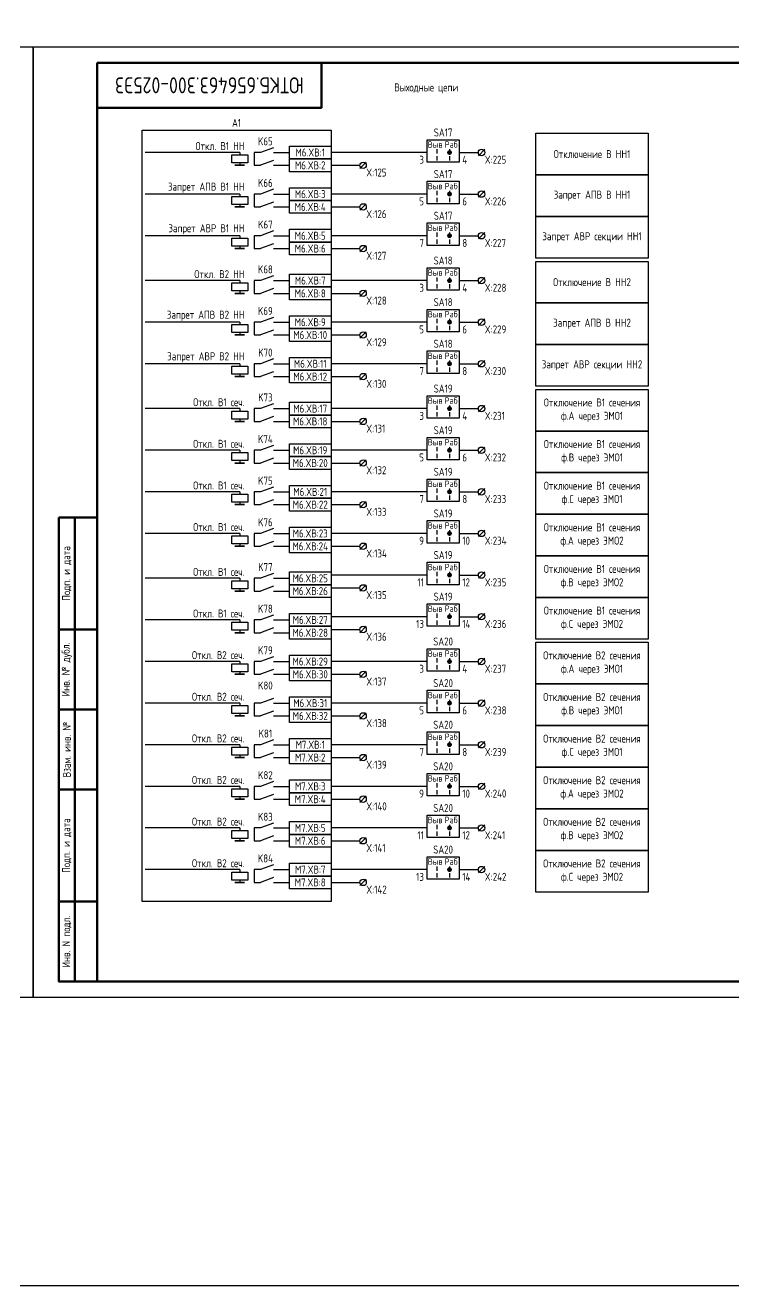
# Model space of a CAD drawing. Header units: millimetres. Extents: x -1036 to 3772, y -90 to 586.
# Drawn here: x 1677.5 to 1898.8, y -90 to 303.8 of the extents above; entities that cross this region are included whole.
import ezdxf

# ---------------------------------------------------------------- set-up
doc = ezdxf.new("R2010")
doc.units = ezdxf.units.MM
doc.styles.add('Gost_type_A', font='GOST_0.TTF')

# ---------------------------------------------------------------- blocks, each defined once
blk = doc.blocks.new('Формат_А3')
blk.add_lwpolyline([(-420, 297), (0, 297), (0, 0), (-420, 0)], close=True)
at = {"lineweight": 50}
blk.add_lwpolyline([(-400, 292), (-5, 292), (-5, 5), (-400, 5)], close=True, dxfattribs=at)
blk = doc.blocks.new('Штамп угловой верхний')
at = {"lineweight": 50}
blk.add_lwpolyline([(0, 0), (70, 0), (70, -14), (0, -14)], close=True, dxfattribs=at)
blk = doc.blocks.new('Штамп левый нижний')
at = {"lineweight": 50}
for points in [[(-12, 145), (-7, 145), (-7, 110), (-12, 110)], [(-7, 145), (0, 145), (0, 110), (-7, 110)], [(-12, 110), (-7, 110), (-7, 85), (-12, 85)], [(-7, 110), (0, 110), (0, 85), (-7, 85)], [(-12, 85), (-7, 85), (-7, 60), (-12, 60)], [(-7, 85), (0, 85), (0, 60), (-7, 60)], [(-12, 60), (-7, 60), (-7, 25), (-12, 25)], [(-7, 60), (0, 60), (0, 25), (-7, 25)], [(-12, 25), (-7, 25), (-7, 0), (-12, 0)], [(-7, 25), (0, 25), (0, 0), (-7, 0)]]:
    blk.add_lwpolyline(points, close=True, dxfattribs=at)
at = {"char_height": 2.5, "attachment_point": 5, "rotation": 90, "style": 'Gost_type_A'}
for s, insert, width in [('Подп. и дата', (-9.5, 127.5), 35), ('Инв. № дубл.', (-9.5, 97.5), 25), ('Взам. инв. №', (-9.5, 72.5), 25), ('Подп. и дата', (-9.5, 42.5), 35), ('Инв. N подл.', (-9.5, 12.5), 25)]:
    blk.add_mtext(s, dxfattribs=dict(at, insert=insert, width=width))
blk = doc.blocks.new('POINT')
at = {"const_width": 0.75}
blk.add_lwpolyline([(-0.375, 0, 1), (0.375, 0, 1)], format="xyb", close=True, dxfattribs=at)
blk = doc.blocks.new('Переключатель_положение')
for p, q in [((2, 1), (2, -0.34)), ((2, -1.14), (2, -2.49))]:
    blk.add_line(p, q)

msp = doc.modelspace()

# ---------------------------------------------------------------- linework, layer by layer
for p, q in [((1744.5, 264), (1715, 264)), ((1744.5, 264), (1744.5, 263.25)), ((1803, 264), (1773, 264)), ((1821.01, 265), (1819.01, 263)), ((1744.5, 260.75), (1744.5, 260)), ((1773, 260), (1782, 260)), ((1784.01, 261), (1782.01, 259)), ((1744.5, 251), (1715, 251)), ((1744.5, 251), (1744.5, 250.25)), ((1803, 251), (1773, 251)), ((1821.01, 252), (1819.01, 250)), ((1744.5, 247.75), (1744.5, 247)), ((1773, 247), (1782, 247)), ((1784.01, 248), (1782.01, 246)), ((1744.5, 238), (1715, 238)), ((1744.5, 238), (1744.5, 237.25)), ((1803, 238), (1773, 238)), ((1821.01, 239), (1819.01, 237)), ((1744.5, 234.75), (1744.5, 234)), ((1773, 234), (1782, 234)), ((1784.01, 235), (1782.01, 233)), ((1821.01, 225), (1819.01, 223)), ((1744.5, 224), (1715, 224)), ((1744.5, 224), (1744.5, 223.25)), ((1744.5, 220.75), (1744.5, 220)), ((1803, 224), (1773, 224)), ((1784.01, 221), (1782.01, 219)), ((1773, 220), (1782, 220)), ((1744.5, 211), (1715, 211)), ((1744.5, 211), (1744.5, 210.25)), ((1803, 211), (1773, 211)), ((1821.01, 212), (1819.01, 210)), ((1744.5, 207.75), (1744.5, 207)), ((1773, 207), (1782, 207)), ((1784.01, 208), (1782.01, 206)), ((1744.5, 198), (1715, 198)), ((1744.5, 198), (1744.5, 197.25)), ((1803, 198), (1773, 198)), ((1821.01, 199), (1819.01, 197)), ((1744.5, 194.75), (1744.5, 194)), ((1773, 194), (1782, 194)), ((1784.01, 195), (1782.01, 193)), ((1744.5, 184), (1715, 184)), ((1744.5, 184), (1744.5, 183.25)), ((1803, 184), (1773, 184)), ((1821.01, 185), (1819.01, 183)), ((1744.5, 180.75), (1744.5, 180)), ((1773, 180), (1782, 180)), ((1784.01, 181), (1782.01, 179)), ((1744.5, 171), (1715, 171)), ((1744.5, 171), (1744.5, 170.25)), ((1803, 171), (1773, 171)), ((1821.01, 172), (1819.01, 170)), ((1744.5, 167.75), (1744.5, 167)), ((1773, 167), (1782, 167)), ((1784.01, 168), (1782.01, 166)), ((1744.5, 158), (1715, 158)), ((1744.5, 158), (1744.5, 157.25)), ((1803, 158), (1773, 158)), ((1821.01, 159), (1819.01, 157)), ((1744.5, 154.75), (1744.5, 154)), ((1773, 154), (1782, 154)), ((1784.01, 155), (1782.01, 153)), ((1821.01, 146), (1819.01, 144)), ((1744.5, 145), (1715, 145)), ((1744.5, 145), (1744.5, 144.25)), ((1803, 145), (1773, 145)), ((1784.01, 142), (1782.01, 140)), ((1744.5, 141.75), (1744.5, 141)), ((1773, 141), (1782, 141)), ((1744.5, 131), (1715, 131)), ((1744.5, 131), (1744.5, 130.25)), ((1803, 132), (1773, 132)), ((1821.01, 133), (1819.01, 131)), ((1744.5, 127.75), (1744.5, 127)), ((1773, 128), (1782, 128)), ((1784.01, 129), (1782.01, 127)), ((1803, 119), (1773, 119)), ((1821.01, 120), (1819.01, 118)), ((1744.5, 118), (1715, 118)), ((1744.5, 118), (1744.5, 117.25)), ((1744.5, 114.75), (1744.5, 114)), ((1773, 115), (1782, 115)), ((1784.01, 116), (1782.01, 114)), ((1744.5, 105), (1715, 105)), ((1744.5, 105), (1744.5, 104.25)), ((1803, 105), (1773, 105)), ((1821.01, 106), (1819.01, 104)), ((1744.5, 101.75), (1744.5, 101)), ((1773, 101), (1782, 101)), ((1784.01, 102), (1782.01, 100)), ((1744.5, 92), (1715, 92)), ((1744.5, 92), (1744.5, 91.25)), ((1803, 92), (1773, 92)), ((1821.01, 93), (1819.01, 91)), ((1744.5, 88.75), (1744.5, 88)), ((1773, 88), (1782, 88)), ((1784.01, 89), (1782.01, 87)), ((1744.5, 79), (1715, 79)), ((1744.5, 79), (1744.5, 78.25)), ((1803, 79), (1773, 79)), ((1821.01, 80), (1819.01, 78)), ((1744.5, 75.75), (1744.5, 75)), ((1773, 75), (1782, 75)), ((1784.01, 76), (1782.01, 74)), ((1821.01, 67), (1819.01, 65)), ((1744.5, 66), (1715, 66)), ((1744.5, 66), (1744.5, 65.25)), ((1803, 66), (1773, 66)), ((1744.5, 62.75), (1744.5, 62)), ((1773, 62), (1782, 62)), ((1784.01, 63), (1782.01, 61)), ((1744.5, 53), (1715, 53)), ((1744.5, 53), (1744.5, 52.25)), ((1803, 53), (1773, 53)), ((1821.01, 54), (1819.01, 52)), ((1744.5, 49.75), (1744.5, 49)), ((1773, 49), (1782, 49)), ((1784.01, 50), (1782.01, 48)), ((1744.5, 40), (1715, 40)), ((1744.5, 40), (1744.5, 39.25)), ((1803, 40), (1773, 40)), ((1821.01, 41), (1819.01, 39)), ((1744.5, 36.75), (1744.5, 36)), ((1773, 36), (1782, 36)), ((1784.01, 37), (1782.01, 35))]:
    msp.add_line(p, q)
at = {"ltscale": 1.08}
for p, q in [((1751, 264), (1749, 264)), ((1749, 264), (1749, 260)), ((1755, 264), (1760, 264)), ((1749, 260), (1751, 260)), ((1755, 260), (1760, 260)), ((1751, 251), (1749, 251)), ((1749, 251), (1749, 247)), ((1755, 251), (1760, 251)), ((1749, 247), (1751, 247)), ((1755, 247), (1760, 247)), ((1751, 238), (1749, 238)), ((1749, 238), (1749, 234)), ((1755, 238), (1760, 238)), ((1749, 234), (1751, 234)), ((1755, 234), (1760, 234)), ((1751, 224), (1749, 224)), ((1749, 224), (1749, 220)), ((1755, 224), (1760, 224)), ((1749, 220), (1751, 220)), ((1755, 220), (1760, 220)), ((1751, 211), (1749, 211)), ((1749, 211), (1749, 207)), ((1755, 211), (1760, 211)), ((1749, 207), (1751, 207)), ((1755, 207), (1760, 207)), ((1751, 198), (1749, 198)), ((1749, 198), (1749, 194)), ((1755, 198), (1760, 198)), ((1749, 194), (1751, 194)), ((1755, 194), (1760, 194)), ((1751, 184), (1749, 184)), ((1749, 184), (1749, 180)), ((1755, 184), (1760, 184)), ((1749, 180), (1751, 180)), ((1755, 180), (1760, 180)), ((1751, 171), (1749, 171)), ((1749, 171), (1749, 167)), ((1755, 171), (1760, 171)), ((1749, 167), (1751, 167)), ((1755, 167), (1760, 167)), ((1751, 158), (1749, 158)), ((1749, 158), (1749, 154)), ((1755, 158), (1760, 158)), ((1749, 154), (1751, 154)), ((1755, 154), (1760, 154)), ((1751, 145), (1749, 145)), ((1749, 145), (1749, 141)), ((1755, 145), (1760, 145)), ((1749, 141), (1751, 141)), ((1755, 141), (1760, 141)), ((1751, 131), (1749, 131)), ((1749, 131), (1749, 127)), ((1755, 131), (1760, 131)), ((1749, 127), (1751, 127)), ((1755, 127), (1760, 127)), ((1751, 118), (1749, 118)), ((1749, 118), (1749, 114)), ((1755, 118), (1760, 118)), ((1749, 114), (1751, 114)), ((1755, 114), (1760, 114)), ((1751, 105), (1749, 105)), ((1749, 105), (1749, 101)), ((1755, 105), (1760, 105)), ((1749, 101), (1751, 101)), ((1755, 101), (1760, 101)), ((1751, 92), (1749, 92)), ((1749, 92), (1749, 88)), ((1755, 92), (1760, 92)), ((1749, 88), (1751, 88)), ((1755, 88), (1760, 88)), ((1751, 79), (1749, 79)), ((1749, 79), (1749, 75)), ((1755, 79), (1760, 79)), ((1749, 75), (1751, 75)), ((1755, 75), (1760, 75)), ((1751, 66), (1749, 66)), ((1749, 66), (1749, 62)), ((1755, 66), (1760, 66)), ((1749, 62), (1751, 62)), ((1755, 62), (1760, 62)), ((1751, 53), (1749, 53)), ((1749, 53), (1749, 49)), ((1755, 53), (1760, 53)), ((1749, 49), (1751, 49)), ((1755, 49), (1760, 49)), ((1751, 40), (1749, 40)), ((1749, 40), (1749, 36)), ((1755, 40), (1760, 40)), ((1749, 36), (1751, 36)), ((1755, 36), (1760, 36))]:
    msp.add_line(p, q, dxfattribs=at)
at = {"ltscale": 4.32}
for p, q in [((1755, 265.5), (1751, 264)), ((1755, 261.5), (1751, 260)), ((1755, 252.5), (1751, 251)), ((1755, 248.5), (1751, 247)), ((1755, 239.5), (1751, 238)), ((1755, 235.5), (1751, 234)), ((1755, 225.5), (1751, 224)), ((1755, 221.5), (1751, 220)), ((1755, 212.5), (1751, 211)), ((1755, 208.5), (1751, 207)), ((1755, 199.5), (1751, 198)), ((1755, 195.5), (1751, 194)), ((1755, 185.5), (1751, 184)), ((1755, 181.5), (1751, 180)), ((1755, 172.5), (1751, 171)), ((1755, 168.5), (1751, 167)), ((1755, 159.5), (1751, 158)), ((1755, 155.5), (1751, 154)), ((1755, 146.5), (1751, 145)), ((1755, 142.5), (1751, 141)), ((1755, 132.5), (1751, 131)), ((1755, 128.5), (1751, 127)), ((1755, 119.5), (1751, 118)), ((1755, 115.5), (1751, 114)), ((1755, 106.5), (1751, 105)), ((1755, 102.5), (1751, 101)), ((1755, 93.5), (1751, 92)), ((1755, 89.5), (1751, 88)), ((1755, 80.5), (1751, 79)), ((1755, 76.5), (1751, 75)), ((1755, 67.5), (1751, 66)), ((1755, 63.5), (1751, 62)), ((1755, 54.5), (1751, 53)), ((1755, 50.5), (1751, 49)), ((1755, 41.5), (1751, 40)), ((1755, 37.5), (1751, 36))]:
    msp.add_line(p, q, dxfattribs=at)
at = {"ltscale": 4}
for p, q in [((1813, 264), (1819.01, 264)), ((1813, 251), (1819.01, 251)), ((1813, 238), (1819.01, 238)), ((1813, 224), (1819.01, 224)), ((1813, 211), (1819.01, 211)), ((1813, 198), (1819.01, 198)), ((1813, 184), (1819.01, 184)), ((1813, 171), (1819.01, 171)), ((1813, 158), (1819.01, 158)), ((1813, 145), (1819.01, 145)), ((1813, 132), (1819.01, 132)), ((1813, 119), (1819.01, 119)), ((1813, 105), (1819.01, 105)), ((1813, 92), (1819.01, 92)), ((1813, 79), (1819.01, 79)), ((1813, 66), (1819.01, 66)), ((1813, 53), (1819.01, 53)), ((1813, 40), (1819.01, 40))]:
    msp.add_line(p, q, dxfattribs=at)
for points in [[(-1036, 586), (3772, 586), (3772, -90), (-1036, -90)], [(1714, 271), (1773, 271), (1773, 30), (1714, 30)], [(1803, 268), (1813, 268), (1813, 261), (1803, 261)], [(1837, 270), (1872, 270), (1872, 257), (1837, 257)], [(1760, 266), (1773, 266), (1773, 262), (1760, 262)], [(1747, 263.25), (1747, 260.75), (1742, 260.75), (1742, 263.25)], [(1746, 260), (1743, 260)], [(1760, 262), (1773, 262), (1773, 258), (1760, 258)], [(1837, 257), (1872, 257), (1872, 244), (1837, 244)], [(1760, 253), (1773, 253), (1773, 249), (1760, 249)], [(1803, 255), (1813, 255), (1813, 248), (1803, 248)], [(1747, 250.25), (1747, 247.75), (1742, 247.75), (1742, 250.25)], [(1760, 249), (1773, 249), (1773, 245), (1760, 245)], [(1746, 247), (1743, 247)], [(1803, 242), (1813, 242), (1813, 235), (1803, 235)], [(1837, 244), (1872, 244), (1872, 231), (1837, 231)], [(1747, 237.25), (1747, 234.75), (1742, 234.75), (1742, 237.25)], [(1760, 240), (1773, 240), (1773, 236), (1760, 236)], [(1746, 234), (1743, 234)], [(1760, 236), (1773, 236), (1773, 232), (1760, 232)], [(1837, 230), (1872, 230), (1872, 217), (1837, 217)], [(1760, 226), (1773, 226), (1773, 222), (1760, 222)], [(1803, 228), (1813, 228), (1813, 221), (1803, 221)], [(1747, 223.25), (1747, 220.75), (1742, 220.75), (1742, 223.25)], [(1760, 222), (1773, 222), (1773, 218), (1760, 218)], [(1746, 220), (1743, 220)], [(1837, 217), (1872, 217), (1872, 204), (1837, 204)], [(1760, 213), (1773, 213), (1773, 209), (1760, 209)], [(1803, 215), (1813, 215), (1813, 208), (1803, 208)], [(1747, 210.25), (1747, 207.75), (1742, 207.75), (1742, 210.25)], [(1760, 209), (1773, 209), (1773, 205), (1760, 205)], [(1746, 207), (1743, 207)], [(1803, 202), (1813, 202), (1813, 195), (1803, 195)], [(1837, 204), (1872, 204), (1872, 191), (1837, 191)], [(1747, 197.25), (1747, 194.75), (1742, 194.75), (1742, 197.25)], [(1760, 200), (1773, 200), (1773, 196), (1760, 196)], [(1746, 194), (1743, 194)], [(1760, 196), (1773, 196), (1773, 192), (1760, 192)], [(1837, 190), (1872, 190), (1872, 177), (1837, 177)], [(1760, 186), (1773, 186), (1773, 182), (1760, 182)], [(1803, 188), (1813, 188), (1813, 181), (1803, 181)], [(1747, 183.25), (1747, 180.75), (1742, 180.75), (1742, 183.25)], [(1760, 182), (1773, 182), (1773, 178), (1760, 178)], [(1746, 180), (1743, 180)], [(1803, 175), (1813, 175), (1813, 168), (1803, 168)], [(1837, 177), (1872, 177), (1872, 164), (1837, 164)], [(1747, 170.25), (1747, 167.75), (1742, 167.75), (1742, 170.25)], [(1760, 173), (1773, 173), (1773, 169), (1760, 169)], [(1746, 167), (1743, 167)], [(1760, 169), (1773, 169), (1773, 165), (1760, 165)], [(1803, 162), (1813, 162), (1813, 155), (1803, 155)], [(1837, 164), (1872, 164), (1872, 151), (1837, 151)], [(1760, 160), (1773, 160), (1773, 156), (1760, 156)], [(1747, 157.25), (1747, 154.75), (1742, 154.75), (1742, 157.25)], [(1746, 154), (1743, 154)], [(1760, 156), (1773, 156), (1773, 152), (1760, 152)], [(1837, 151), (1872, 151), (1872, 138), (1837, 138)], [(1760, 147), (1773, 147), (1773, 143), (1760, 143)], [(1803, 149), (1813, 149), (1813, 142), (1803, 142)], [(1747, 144.25), (1747, 141.75), (1742, 141.75), (1742, 144.25)], [(1760, 143), (1773, 143), (1773, 139), (1760, 139)], [(1746, 141), (1743, 141)], [(1837, 138), (1872, 138), (1872, 125), (1837, 125)], [(1803, 136), (1813, 136), (1813, 129), (1803, 129)], [(1747, 130.25), (1747, 127.75), (1742, 127.75), (1742, 130.25)], [(1760, 133), (1773, 133), (1773, 129), (1760, 129)], [(1746, 127), (1743, 127)], [(1760, 129), (1773, 129), (1773, 125), (1760, 125)], [(1803, 123), (1813, 123), (1813, 116), (1803, 116)], [(1837, 125), (1872, 125), (1872, 112), (1837, 112)], [(1760, 120), (1773, 120), (1773, 116), (1760, 116)], [(1747, 117.25), (1747, 114.75), (1742, 114.75), (1742, 117.25)], [(1760, 116), (1773, 116), (1773, 112), (1760, 112)], [(1746, 114), (1743, 114)], [(1837, 111), (1872, 111), (1872, 98), (1837, 98)], [(1760, 107), (1773, 107), (1773, 103), (1760, 103)], [(1803, 109), (1813, 109), (1813, 102), (1803, 102)], [(1747, 104.25), (1747, 101.75), (1742, 101.75), (1742, 104.25)], [(1760, 103), (1773, 103), (1773, 99), (1760, 99)], [(1746, 101), (1743, 101)], [(1803, 96), (1813, 96), (1813, 89), (1803, 89)], [(1837, 98), (1872, 98), (1872, 85), (1837, 85)], [(1747, 91.25), (1747, 88.75), (1742, 88.75), (1742, 91.25)], [(1760, 94), (1773, 94), (1773, 90), (1760, 90)], [(1746, 88), (1743, 88)], [(1760, 90), (1773, 90), (1773, 86), (1760, 86)], [(1803, 83), (1813, 83), (1813, 76), (1803, 76)], [(1837, 85), (1872, 85), (1872, 72), (1837, 72)], [(1760, 81), (1773, 81), (1773, 77), (1760, 77)], [(1747, 78.25), (1747, 75.75), (1742, 75.75), (1742, 78.25)], [(1746, 75), (1743, 75)], [(1760, 77), (1773, 77), (1773, 73), (1760, 73)], [(1837, 72), (1872, 72), (1872, 59), (1837, 59)], [(1760, 68), (1773, 68), (1773, 64), (1760, 64)], [(1803, 70), (1813, 70), (1813, 63), (1803, 63)], [(1747, 65.25), (1747, 62.75), (1742, 62.75), (1742, 65.25)], [(1760, 64), (1773, 64), (1773, 60), (1760, 60)], [(1746, 62), (1743, 62)], [(1803, 57), (1813, 57), (1813, 50), (1803, 50)], [(1837, 59), (1872, 59), (1872, 46), (1837, 46)], [(1747, 52.25), (1747, 49.75), (1742, 49.75), (1742, 52.25)], [(1760, 55), (1773, 55), (1773, 51), (1760, 51)], [(1746, 49), (1743, 49)], [(1760, 51), (1773, 51), (1773, 47), (1760, 47)], [(1803, 44), (1813, 44), (1813, 37), (1803, 37)], [(1837, 46), (1872, 46), (1872, 33), (1837, 33)], [(1760, 42), (1773, 42), (1773, 38), (1760, 38)], [(1747, 39.25), (1747, 36.75), (1742, 36.75), (1742, 39.25)], [(1746, 36), (1743, 36)], [(1760, 38), (1773, 38), (1773, 34), (1760, 34)]]:
    msp.add_lwpolyline(points, close=True)
for centre in [(1820.01, 264), (1783.01, 260), (1820.01, 251), (1783.01, 247), (1820.01, 238), (1783.01, 234), (1820.01, 224), (1783.01, 220), (1820.01, 211), (1783.01, 207), (1820.01, 198), (1783.01, 194), (1820.01, 184), (1783.01, 180), (1820.01, 171), (1783.01, 167), (1820.01, 158), (1783.01, 154), (1820.01, 145), (1783.01, 141), (1820.01, 132), (1783.01, 128), (1820.01, 119), (1783.01, 115), (1820.01, 105), (1783.01, 101), (1820.01, 92), (1783.01, 88), (1820.01, 79), (1783.01, 75), (1820.01, 66), (1783.01, 62), (1820.01, 53), (1783.01, 49), (1820.01, 40), (1783.01, 36)]:
    msp.add_circle(centre, 1)

# ---------------------------------------------------------------- block references
at = {"color": 1}
for name, p in [('Формат_А3', (1680, 0)), ('Формат_А3', (2100, 0)), ('Штамп левый нижний', (1700, 5))]:
    msp.add_blockref(name, p, dxfattribs=at)
for name, p in [('Штамп угловой верхний', (1700, 292)), ('Переключатель_положение', (1804, 264)), ('POINT', (1810, 264)), ('Переключатель_положение', (1808, 264)), ('Переключатель_положение', (1804, 251)), ('POINT', (1810, 251)), ('Переключатель_положение', (1808, 251)), ('Переключатель_положение', (1804, 238)), ('POINT', (1810, 238)), ('Переключатель_положение', (1808, 238)), ('Переключатель_положение', (1804, 224)), ('POINT', (1810, 224)), ('Переключатель_положение', (1808, 224)), ('Переключатель_положение', (1804, 211)), ('POINT', (1810, 211)), ('Переключатель_положение', (1808, 211)), ('Переключатель_положение', (1804, 198)), ('POINT', (1810, 198)), ('Переключатель_положение', (1808, 198)), ('Переключатель_положение', (1804, 184)), ('POINT', (1810, 184)), ('Переключатель_положение', (1808, 184)), ('Переключатель_положение', (1804, 171)), ('POINT', (1810, 171)), ('Переключатель_положение', (1808, 171)), ('Переключатель_положение', (1804, 158)), ('POINT', (1810, 158)), ('Переключатель_положение', (1808, 158)), ('Переключатель_положение', (1804, 145)), ('POINT', (1810, 145)), ('Переключатель_положение', (1808, 145)), ('Переключатель_положение', (1804, 132)), ('POINT', (1810, 132)), ('Переключатель_положение', (1808, 132)), ('Переключатель_положение', (1804, 119)), ('POINT', (1810, 119)), ('Переключатель_положение', (1808, 119)), ('Переключатель_положение', (1804, 105)), ('POINT', (1810, 105)), ('Переключатель_положение', (1808, 105)), ('Переключатель_положение', (1804, 92)), ('POINT', (1810, 92)), ('Переключатель_положение', (1808, 92)), ('Переключатель_положение', (1804, 79)), ('POINT', (1810, 79)), ('Переключатель_положение', (1808, 79)), ('Переключатель_положение', (1804, 66)), ('Переключатель_положение', (1808, 66)), ('POINT', (1810, 66)), ('Переключатель_положение', (1804, 53)), ('POINT', (1810, 53)), ('Переключатель_положение', (1808, 53)), ('Переключатель_положение', (1804, 40)), ('POINT', (1810, 40)), ('Переключатель_положение', (1808, 40))]:
    msp.add_blockref(name, p)

# ---------------------------------------------------------------- texts
at = {"insert": (1735, 285), "char_height": 5, "width": 70, "attachment_point": 5, "rotation": 180, "style": 'Gost_type_A'}
msp.add_mtext('ЮТКБ.656463.300-025Э3', dxfattribs=at)
at = {"char_height": 2.5, "line_spacing_factor": 0.9, "style": 'Gost_type_A'}
for s, insert, width, attachment_point in [('Выходные цепи', (1802.75, 284), 197.5, 5), ('A1', (1743.5, 272), 58.9999, 8), ('X:225', (1821.01, 263), 8, 1), ('X:125', (1784.01, 259), 8, 1), ('X:226', (1821.01, 250), 8, 1), ('X:126', (1784.01, 246), 8, 1), ('X:227', (1821.01, 237), 8, 1), ('X:127', (1784.01, 233), 8, 1), ('X:228', (1821.01, 223), 8, 1), ('X:128', (1784.01, 219), 8, 1), ('X:229', (1821.01, 210), 8, 1), ('X:129', (1784.01, 206), 8, 1), ('X:230', (1821.01, 197), 8, 1), ('X:130', (1784.01, 193), 8, 1), ('X:231', (1821.01, 183), 8, 1), ('X:131', (1784.01, 179), 8, 1), ('X:232', (1821.01, 170), 8, 1), ('X:132', (1784.01, 166), 8, 1), ('X:233', (1821.01, 157), 8, 1), ('X:133', (1784.01, 153), 8, 1), ('X:234', (1821.01, 144), 8, 1), ('X:134', (1784.01, 140), 8, 1), ('X:235', (1821.01, 131), 8, 1), ('X:135', (1784.01, 127), 8, 1), ('X:236', (1821.01, 118), 8, 1), ('X:136', (1784.01, 114), 8, 1), ('X:237', (1821.01, 104), 8, 1), ('X:137', (1784.01, 100), 8, 1), ('X:238', (1821.01, 91), 8, 1), ('X:138', (1784.01, 87), 8, 1), ('X:239', (1821.01, 78), 8, 1), ('X:139', (1784.01, 74), 8, 1), ('X:240', (1821.01, 65), 8, 1), ('X:140', (1784.01, 61), 8, 1), ('X:241', (1821.01, 52), 8, 1), ('X:141', (1784.01, 48), 8, 1), ('X:242', (1821.01, 39), 8, 1), ('X:142', (1784.01, 35), 8, 1)]:
    msp.add_mtext(s, dxfattribs=dict(at, insert=insert, width=width, attachment_point=attachment_point))
at = {"style": 'Gost_type_A'}
for s, insert, char_height, width, attachment_point in [('K65', (1752.5, 267.5), 2.5, 5, 5), ('SA17', (1808, 269), 2.5, 10, 8), ('Откл. В1 НН', (1746, 266), 2.5, 31.0015, 6), ('M6.XВ:1', (1766.5, 264), 2.5, 13, 5), ('Выв', (1805.5, 266.5), 2, 5, 5), ('Раб', (1810.5, 266.5), 2, 5, 5), ('Отключение В НН1', (1854.5, 263.5), 2.5, 34.9988, 5), ('M6.XВ:2', (1766.5, 260), 2.5, 13, 5), ('3', (1802, 262.98), 2.5, 5, 3), ('4', (1814, 262.98), 2.5, 5, 1), ('SA17', (1808, 256), 2.5, 10, 8), ('Запрет АПВ В1 НН', (1746, 253), 2.5, 31.0015, 6), ('K66', (1752.5, 254.5), 2.5, 5, 5), ('M6.XВ:3', (1766.5, 251), 2.5, 13, 5), ('Выв', (1805.5, 253.5), 2, 5, 5), ('Раб', (1810.5, 253.5), 2, 5, 5), ('Запрет АПВ В НН1 ', (1854.5, 250.5), 2.5, 34.9988, 5), ('M6.XВ:4', (1766.5, 247), 2.5, 13, 5), ('5', (1802, 249.98), 2.5, 5, 3), ('6', (1814, 249.98), 2.5, 5, 1), ('SA17', (1808, 243), 2.5, 10, 8), ('Запрет АВР В1 НН', (1746, 240), 2.5, 31.0015, 6), ('K67', (1752.5, 241.5), 2.5, 5, 5), ('Выв', (1805.5, 240.5), 2, 5, 5), ('Раб', (1810.5, 240.5), 2, 5, 5), ('M6.XВ:5', (1766.5, 238), 2.5, 13, 5), ('7', (1802, 236.98), 2.5, 5, 3), ('8', (1814, 236.98), 2.5, 5, 1), ('Запрет АВР секции НН1 ', (1854.5, 237.5), 2.5, 34.9988, 5), ('M6.XВ:6', (1766.5, 234), 2.5, 13, 5), ('K68', (1752.5, 227.5), 2.5, 5, 5), ('SA18', (1808, 229), 2.5, 10, 8), ('Откл. В2 НН', (1746, 226), 2.5, 31.0015, 6), ('M6.XВ:7', (1766.5, 224), 2.5, 13, 5), ('Выв', (1805.5, 226.5), 2, 5, 5), ('Раб', (1810.5, 226.5), 2, 5, 5), ('Отключение В НН2', (1854.5, 223.5), 2.5, 34.9988, 5), ('M6.XВ:8', (1766.5, 220), 2.5, 13, 5), ('3', (1802, 222.98), 2.5, 5, 3), ('4', (1814, 222.98), 2.5, 5, 1), ('SA18', (1808, 216), 2.5, 10, 8), ('Запрет АПВ В2 НН', (1746, 213), 2.5, 31.0015, 6), ('K69', (1752.5, 214.5), 2.5, 5, 5), ('Выв', (1805.5, 213.5), 2, 5, 5), ('Раб', (1810.5, 213.5), 2, 5, 5), ('M6.XВ:9', (1766.5, 211), 2.5, 13, 5), ('5', (1802, 209.98), 2.5, 5, 3), ('6', (1814, 209.98), 2.5, 5, 1), ('Запрет АПВ В НН2', (1854.5, 210.5), 2.5, 34.9988, 5), ('M6.XВ:10', (1766.5, 207), 2.5, 13, 5), ('SA18', (1808, 203), 2.5, 10, 8), ('Запрет АВР В2 НН', (1746, 200), 2.5, 31.0015, 6), ('K70', (1752.5, 201.5), 2.5, 5, 5), ('Выв', (1805.5, 200.5), 2, 5, 5), ('Раб', (1810.5, 200.5), 2, 5, 5), ('M6.XВ:11', (1766.5, 198), 2.5, 13, 5), ('7', (1802, 196.98), 2.5, 5, 3), ('8', (1814, 196.98), 2.5, 5, 1), ('Запрет АВР секции НН2', (1854.5, 197.5), 2.5, 34.9988, 5), ('M6.XВ:12', (1766.5, 194), 2.5, 13, 5), ('SA19', (1808, 189), 2.5, 10, 8), ('Откл. В1 сеч.', (1746, 186), 2.5, 31.0015, 6), ('K73', (1752.5, 187.5), 2.5, 5, 5), ('M6.XВ:17', (1766.5, 184), 2.5, 13, 5), ('Выв', (1805.5, 186.5), 2, 5, 5), ('Раб', (1810.5, 186.5), 2, 5, 5), ('Отключение В1 сечения ф.А через ЭМО1', (1854.5, 183.5), 2.5, 34.9988, 5), ('M6.XВ:18', (1766.5, 180), 2.5, 13, 5), ('3', (1802, 182.98), 2.5, 5, 3), ('4', (1814, 182.98), 2.5, 5, 1), ('SA19', (1808, 176), 2.5, 10, 8), ('Откл. В1 сеч.', (1746, 173), 2.5, 31.0015, 6), ('K74', (1752.5, 174.5), 2.5, 5, 5), ('Выв', (1805.5, 173.5), 2, 5, 5), ('Раб', (1810.5, 173.5), 2, 5, 5), ('Отключение В1 сечения\\Pф.В через ЭМО1', (1854.5, 170.5), 2.5, 34.9988, 5), ('M6.XВ:19', (1766.5, 171), 2.5, 13, 5), ('5', (1802, 169.98), 2.5, 5, 3), ('6', (1814, 169.98), 2.5, 5, 1), ('M6.XВ:20', (1766.5, 167), 2.5, 13, 5), ('SA19', (1808, 163), 2.5, 10, 8), ('K75', (1752.5, 161.5), 2.5, 5, 5), ('Выв', (1805.5, 160.5), 2, 5, 5), ('Раб', (1810.5, 160.5), 2, 5, 5), ('Откл. В1 сеч.', (1746, 160), 2.5, 31.0015, 6), ('M6.XВ:21', (1766.5, 158), 2.5, 13, 5), ('Отключение В1 сечения\\Pф.C через ЭМО1', (1854.5, 157.5), 2.5, 34.9988, 5), ('M6.XВ:22', (1766.5, 154), 2.5, 13, 5), ('7', (1802, 156.98), 2.5, 5, 3), ('8', (1814, 156.98), 2.5, 5, 1), ('K76', (1752.5, 148.5), 2.5, 5, 5), ('SA19', (1808, 150), 2.5, 10, 8), ('Откл. В1 сеч.', (1746, 147), 2.5, 31.0015, 6), ('M6.XВ:23', (1766.5, 145), 2.5, 13, 5), ('Выв', (1805.5, 147.5), 2, 5, 5), ('Раб', (1810.5, 147.5), 2, 5, 5), ('Отключение В1 сечения ф.А через ЭМО2', (1854.5, 144.5), 2.5, 34.9988, 5), ('M6.XВ:24', (1766.5, 141), 2.5, 13, 5), ('9', (1802, 143.98), 2.5, 5, 3), ('10', (1814, 143.98), 2.5, 5, 1), ('SA19', (1808, 137), 2.5, 10, 8), ('Откл. В1 сеч.', (1746, 133), 2.5, 31.0015, 6), ('K77', (1752.5, 134.5), 2.5, 5, 5), ('Выв', (1805.5, 134.5), 2, 5, 5), ('Раб', (1810.5, 134.5), 2, 5, 5), ('Отключение В1 сечения\\Pф.В через ЭМО2', (1854.5, 131.5), 2.5, 34.9988, 5), ('M6.XВ:25', (1766.5, 131), 2.5, 13, 5), ('11', (1802, 130.98), 2.5, 5, 3), ('12', (1814, 130.98), 2.5, 5, 1), ('M6.XВ:26', (1766.5, 127), 2.5, 13, 5), ('SA19', (1808, 124), 2.5, 10, 8), ('K78', (1752.5, 121.5), 2.5, 5, 5), ('Выв', (1805.5, 121.5), 2, 5, 5), ('Раб', (1810.5, 121.5), 2, 5, 5), ('Отключение В1 сечения\\Pф.C через ЭМО2', (1854.5, 118.5), 2.5, 34.9988, 5), ('Откл. В1 сеч.', (1746, 120), 2.5, 31.0015, 6), ('M6.XВ:27', (1766.5, 118), 2.5, 13, 5), ('M6.XВ:28', (1766.5, 114), 2.5, 13, 5), ('13', (1802, 117.98), 2.5, 5, 3), ('14', (1814, 117.98), 2.5, 5, 1), ('SA20', (1808, 110), 2.5, 10, 8), ('Откл. В2 сеч.', (1746, 107), 2.5, 31.0015, 6), ('K79', (1752.5, 108.5), 2.5, 5, 5), ('Выв', (1805.5, 107.5), 2, 5, 5), ('Раб', (1810.5, 107.5), 2, 5, 5), ('Отключение В2 сечения ф.А через ЭМО1', (1854.5, 104.5), 2.5, 34.9988, 5), ('M6.XВ:29', (1766.5, 105), 2.5, 13, 5), ('3', (1802, 103.98), 2.5, 5, 3), ('4', (1814, 103.98), 2.5, 5, 1), ('K80', (1752.5, 97.5), 2.5, 5, 5), ('M6.XВ:30', (1766.5, 101), 2.5, 13, 5), ('SA20', (1808, 97), 2.5, 10, 8), ('Откл. В2 сеч.', (1746, 94), 2.5, 31.0015, 6), ('Выв', (1805.5, 94.5), 2, 5, 5), ('Раб', (1810.5, 94.5), 2, 5, 5), ('Отключение В2 сечения\\Pф.В через ЭМО1', (1854.5, 91.5), 2.5, 34.9988, 5), ('M6.XВ:31', (1766.5, 92), 2.5, 13, 5), ('5', (1802, 90.98), 2.5, 5, 3), ('6', (1814, 90.98), 2.5, 5, 1), ('M6.XВ:32', (1766.5, 88), 2.5, 13, 5), ('K81', (1752.5, 82.5), 2.5, 5, 5), ('SA20', (1808, 84), 2.5, 10, 8), ('Откл. В2 сеч.', (1746, 81), 2.5, 31.0015, 6), ('M7.XВ:1', (1766.5, 79), 2.5, 13, 5), ('Выв', (1805.5, 81.5), 2, 5, 5), ('Раб', (1810.5, 81.5), 2, 5, 5), ('Отключение В2 сечения\\Pф.C через ЭМО1', (1854.5, 78.5), 2.5, 34.9988, 5), ('M7.XВ:2', (1766.5, 75), 2.5, 13, 5), ('7', (1802, 77.98), 2.5, 5, 3), ('8', (1814, 77.98), 2.5, 5, 1), ('SA20', (1808, 71), 2.5, 10, 8), ('Откл. В2 сеч.', (1746, 68), 2.5, 31.0015, 6), ('K82', (1752.5, 69.5), 2.5, 5, 5), ('M7.XВ:3', (1766.5, 66), 2.5, 13, 5), ('Выв', (1805.5, 68.5), 2, 5, 5), ('Раб', (1810.5, 68.5), 2, 5, 5), ('Отключение В2 сечения ф.А через ЭМО2', (1854.5, 65.5), 2.5, 34.9988, 5), ('M7.XВ:4', (1766.5, 62), 2.5, 13, 5), ('9', (1802, 64.98), 2.5, 5, 3), ('10', (1814, 64.98), 2.5, 5, 1), ('SA20', (1808, 58), 2.5, 10, 8), ('Откл. В2 сеч.', (1746, 55), 2.5, 31.0015, 6), ('K83', (1752.5, 56.5), 2.5, 5, 5), ('Выв', (1805.5, 55.5), 2, 5, 5), ('Раб', (1810.5, 55.5), 2, 5, 5), ('Отключение В2 сечения\\Pф.В через ЭМО2', (1854.5, 52.5), 2.5, 34.9988, 5), ('M7.XВ:5', (1766.5, 53), 2.5, 13, 5), ('11', (1802, 51.98), 2.5, 5, 3), ('12', (1814, 51.98), 2.5, 5, 1), ('M7.XВ:6', (1766.5, 49), 2.5, 13, 5), ('SA20', (1808, 45), 2.5, 10, 8), ('K84', (1752.5, 43.5), 2.5, 5, 5), ('Выв', (1805.5, 42.5), 2, 5, 5), ('Раб', (1810.5, 42.5), 2, 5, 5), ('Откл. В2 сеч.', (1746, 42), 2.5, 31.0015, 6), ('M7.XВ:7', (1766.5, 40), 2.5, 13, 5), ('Отключение В2 сечения\\Pф.C через ЭМО2', (1854.5, 39.5), 2.5, 34.9988, 5), ('M7.XВ:8', (1766.5, 36), 2.5, 13, 5), ('13', (1802, 38.98), 2.5, 5, 3), ('14', (1814, 38.98), 2.5, 5, 1)]:
    msp.add_mtext(s, dxfattribs=dict(at, insert=insert, char_height=char_height, width=width, attachment_point=attachment_point))

doc.saveas('drawing.dxf')
